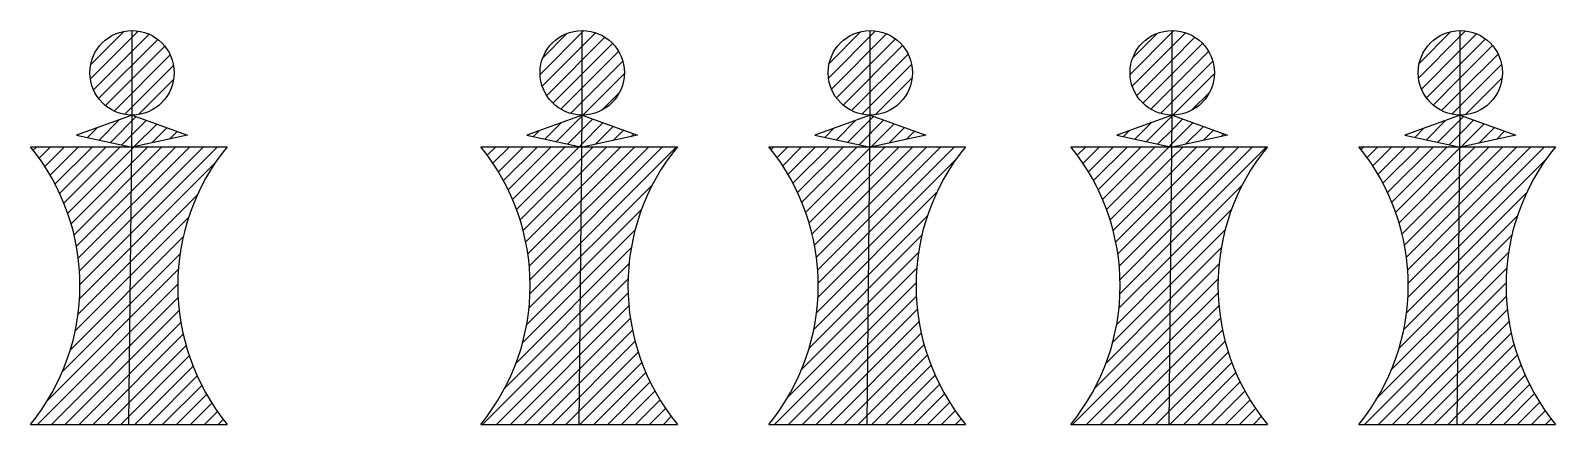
# Model space of a CAD drawing. Header units: centimetres. Extents: x -79 to 365, y -14 to 140.
# Drawn here: x 144.56 to 163.94, y 72.08 to 77.08 of the extents above; entities that cross this region are included whole.
import ezdxf

# ---------------------------------------------------------------- set-up
doc = ezdxf.new("R2010")
doc.units = ezdxf.units.CM
doc.header["$MEASUREMENT"] = 0

msp = doc.modelspace()

# ---------------------------------------------------------------- hatches: boundary and pattern name
at = {"true_color": 0x000000}
h = msp.add_hatch(dxfattribs=at)
h.set_pattern_fill('ANSI31', color=18)
h.set_pattern_definition([(45, (-50.99743, 1e-14), (-0.08838835, 0.08838835), [])])
h.paths.add_polyline_path([(145.84762, 75.60652), (145.44917, 75.60652), (144.56157, 75.60652, -0.35659545), (144.56157, 72.08072), (145.44917, 72.08072), (145.81159, 72.08072)])
h.paths.add_polyline_path([(147.06161, 75.60652), (145.84762, 75.60652), (145.81159, 72.08072), (146.17401, 72.08072), (147.06161, 72.08072, -0.35659545)])
h.paths.add_polyline_path([(145.85172, 76.00843), (145.84762, 75.60652), (145.87179, 75.60652), (146.55649, 75.75192)])
h.paths.add_polyline_path([(145.85172, 76.00843), (145.14695, 75.75192), (145.83165, 75.60652), (145.84762, 75.60652)])
h.paths.add_polyline_path([(145.85172, 77.08053, 0.41421356), (145.31567, 76.54448, 0.41421356), (145.85172, 76.00843)])
h.paths.add_polyline_path([(146.38777, 76.54448, 0.41421356), (145.85172, 77.08053), (145.85172, 76.00843, 0.41421356)])
h.paths.add_polyline_path([(151.57374, 77.08053, 0.41421356), (151.03769, 76.54448, 0.41421356), (151.57374, 76.00843)])
h.paths.add_polyline_path([(151.57374, 77.08053), (151.57374, 76.00843, 0.41421356), (152.10979, 76.54448, 0.41421356)])
h.paths.add_polyline_path([(151.57374, 76.00843), (150.86897, 75.75192), (151.55367, 75.60652), (151.56963, 75.60652)])
h.paths.add_polyline_path([(151.57374, 76.00843), (151.56963, 75.60652), (151.59381, 75.60652), (152.27851, 75.75192)])
h.paths.add_polyline_path([(152.78362, 75.60652), (151.56963, 75.60652), (151.5336, 72.08072), (151.89602, 72.08072), (152.78362, 72.08072, -0.35659545)])
h.paths.add_polyline_path([(151.56963, 75.60652), (151.17119, 75.60652), (150.28359, 75.60652, -0.35659545), (150.28359, 72.08072), (151.17119, 72.08072), (151.5336, 72.08072)])
h.paths.add_polyline_path([(155.23153, 75.60652), (154.83308, 75.60652), (153.94548, 75.60652, -0.35659545), (153.94548, 72.08072), (154.83308, 72.08072), (155.1955, 72.08072)])
h.paths.add_polyline_path([(156.44552, 75.60652), (155.23153, 75.60652), (155.1955, 72.08072), (155.55792, 72.08072), (156.44552, 72.08072, -0.35659545)])
h.paths.add_polyline_path([(155.23564, 76.00843), (155.23153, 75.60652), (155.2557, 75.60652), (155.9404, 75.75192)])
h.paths.add_polyline_path([(155.23564, 76.00843), (154.53087, 75.75192), (155.21557, 75.60652), (155.23153, 75.60652)])
h.paths.add_polyline_path([(155.23564, 77.08053, 0.41421356), (154.69959, 76.54448, 0.41421356), (155.23564, 76.00843)])
h.paths.add_polyline_path([(155.77169, 76.54448, 0.41421356), (155.23564, 77.08053), (155.23564, 76.00843, 0.41421356)])

# ---------------------------------------------------------------- linework, layer by layer
for p, q in [((145.85172, 77.08053), (145.85172, 77.08073)), ((145.85172, 76.00843), (145.85172, 77.08053)), ((151.57374, 77.08053), (151.57374, 77.08073)), ((151.57374, 76.00843), (151.57374, 77.08053)), ((155.23564, 77.08053), (155.23564, 77.08073)), ((155.23564, 76.00843), (155.23564, 77.08053)), ((159.07291, 77.08053), (159.07291, 77.08073)), ((159.07291, 76.00843), (159.07291, 77.08053)), ((162.73481, 77.08053), (162.73481, 77.08073)), ((162.73481, 76.00843), (162.73481, 77.08053)), ((145.85172, 76.00843), (145.14695, 75.75192)), ((145.81159, 72.08072), (145.85172, 76.00843)), ((145.85172, 76.00843), (146.55649, 75.75192)), ((151.57374, 76.00843), (150.86897, 75.75192)), ((151.5336, 72.08072), (151.57374, 76.00843)), ((151.57374, 76.00843), (152.27851, 75.75192)), ((155.23564, 76.00843), (154.53087, 75.75192)), ((155.1955, 72.08072), (155.23564, 76.00843)), ((155.23564, 76.00843), (155.9404, 75.75192)), ((159.07291, 76.00843), (158.36814, 75.75192)), ((159.03277, 72.08072), (159.07291, 76.00843)), ((159.07291, 76.00843), (159.77768, 75.75192)), ((162.73481, 76.00843), (162.03004, 75.75192)), ((162.69467, 72.08072), (162.73481, 76.00843)), ((162.73481, 76.00843), (163.43958, 75.75192)), ((144.56157, 75.60652), (145.44917, 75.60652)), ((145.14695, 75.75192), (145.83165, 75.60652)), ((145.44917, 75.60652), (147.06161, 75.60652)), ((146.55649, 75.75192), (145.87179, 75.60652)), ((150.28359, 75.60652), (151.17119, 75.60652)), ((150.86897, 75.75192), (151.55367, 75.60652)), ((151.17119, 75.60652), (152.78362, 75.60652)), ((152.27851, 75.75192), (151.59381, 75.60652)), ((153.94548, 75.60652), (154.83308, 75.60652)), ((154.53087, 75.75192), (155.21557, 75.60652)), ((154.83308, 75.60652), (156.44552, 75.60652)), ((155.9404, 75.75192), (155.2557, 75.60652)), ((157.78276, 75.60652), (158.67036, 75.60652)), ((158.36814, 75.75192), (159.05284, 75.60652)), ((158.67036, 75.60652), (160.28279, 75.60652)), ((159.77768, 75.75192), (159.09298, 75.60652)), ((161.44465, 75.60652), (162.33225, 75.60652)), ((162.03004, 75.75192), (162.71474, 75.60652)), ((162.33225, 75.60652), (163.94469, 75.60652)), ((163.43958, 75.75192), (162.75487, 75.60652)), ((144.56157, 72.08072), (145.44917, 72.08072)), ((145.44917, 72.08072), (146.17401, 72.08072)), ((146.17401, 72.08072), (147.06161, 72.08072)), ((150.28359, 72.08072), (151.17119, 72.08072)), ((151.17119, 72.08072), (151.89602, 72.08072)), ((151.89602, 72.08072), (152.78362, 72.08072)), ((153.94548, 72.08072), (154.83308, 72.08072)), ((154.83308, 72.08072), (155.55792, 72.08072)), ((155.55792, 72.08072), (156.44552, 72.08072)), ((157.78276, 72.08072), (158.67036, 72.08072)), ((158.67036, 72.08072), (159.39519, 72.08072)), ((159.39519, 72.08072), (160.28279, 72.08072)), ((161.44465, 72.08072), (162.33225, 72.08072)), ((162.33225, 72.08072), (163.05709, 72.08072)), ((163.05709, 72.08072), (163.94469, 72.08072))]:
    msp.add_line(p, q)
at = {"color": 18, "linetype": 'Continuous', "true_color": 0x000000}
for p, q in [((158.53725, 76.52406), (159.07291, 77.05972)), ((158.57213, 76.73572), (158.88168, 77.04526)), ((159.07291, 77.05972), (159.09334, 77.08014)), ((159.07291, 76.88294), (159.24285, 77.05288)), ((159.07291, 76.70617), (159.36239, 76.99565)), ((162.20296, 76.47746), (162.73481, 77.0093)), ((162.21211, 76.66338), (162.61591, 77.06718)), ((162.73481, 77.0093), (162.80183, 77.07633)), ((162.73481, 76.83253), (162.9414, 77.03912)), ((162.73481, 76.65575), (163.05411, 76.97506)), ((158.56451, 76.37454), (159.07291, 76.88294)), ((159.07291, 76.52939), (159.45943, 76.91591)), ((159.07291, 76.35261), (159.53555, 76.81525)), ((162.24017, 76.33789), (162.73481, 76.83253)), ((162.73481, 76.47897), (163.14519, 76.88935)), ((162.73481, 76.3022), (163.21511, 76.7825)), ((158.62175, 76.255), (159.07291, 76.70617)), ((159.07291, 76.17584), (159.58844, 76.69137)), ((162.30423, 76.22518), (162.73481, 76.65575)), ((162.73481, 76.12542), (163.2602, 76.65082)), ((158.70149, 76.15797), (159.07291, 76.52939)), ((159.08237, 76.00852), (159.60888, 76.53503)), ((162.38993, 76.1341), (162.73481, 76.47897)), ((162.79838, 76.01222), (163.26707, 76.48091)), ((158.80214, 76.08184), (159.07291, 76.35261)), ((158.92603, 76.02895), (159.07291, 76.17584)), ((159.31877, 76.06814), (159.54925, 76.29863)), ((162.49679, 76.06418), (162.73481, 76.3022)), ((158.74562, 75.67176), (159.07281, 75.99896)), ((159.07281, 75.99896), (159.07978, 76.00593)), ((162.62847, 76.01909), (162.73481, 76.12542)), ((162.73419, 75.94803), (162.77864, 75.99248)), ((158.45399, 75.73369), (158.53178, 75.81148)), ((158.5998, 75.70273), (158.80971, 75.91264)), ((158.89143, 75.6408), (159.07099, 75.82036)), ((159.06916, 75.64176), (159.33899, 75.91159)), ((159.07099, 75.82036), (159.20939, 75.95876)), ((159.24244, 75.63826), (159.4686, 75.86442)), ((159.46688, 75.68592), (159.5982, 75.81724)), ((162.15747, 75.72486), (162.27294, 75.84033)), ((162.30328, 75.6939), (162.55087, 75.94149)), ((162.4491, 75.66293), (162.73419, 75.94803)), ((162.73236, 75.76942), (162.90825, 75.94531)), ((162.74624, 75.60652), (163.03785, 75.89813)), ((162.96835, 75.65185), (163.16746, 75.85096)), ((163.19278, 75.69951), (163.29706, 75.80379)), ((157.78892, 75.59895), (157.79649, 75.60652)), ((157.86607, 75.49933), (157.97327, 75.60652)), ((157.93912, 75.3956), (158.15005, 75.60652)), ((158.00797, 75.28767), (158.32682, 75.60652)), ((158.07249, 75.17541), (158.5036, 75.60652)), ((158.13251, 75.05865), (158.68038, 75.60652)), ((158.18782, 74.93719), (158.85715, 75.60652)), ((158.23816, 74.81075), (159.03393, 75.60652)), ((159.03724, 75.60984), (159.06916, 75.64176)), ((159.05639, 74.39155), (160.27137, 75.60652)), ((159.05821, 74.57015), (160.09459, 75.60652)), ((159.06004, 74.74875), (159.91781, 75.60652)), ((159.06186, 74.92735), (159.74104, 75.60652)), ((159.06369, 75.10595), (159.56426, 75.60652)), ((159.06551, 75.28455), (159.38748, 75.60652)), ((159.06734, 75.46316), (159.21071, 75.60652)), ((159.69131, 75.73358), (159.72781, 75.77007)), ((161.47323, 75.57095), (161.5088, 75.60652)), ((161.54922, 75.47017), (161.68558, 75.60652)), ((161.62109, 75.36525), (161.86236, 75.60652)), ((161.68871, 75.2561), (162.03913, 75.60652)), ((161.75197, 75.14258), (162.21591, 75.60652)), ((161.81067, 75.0245), (162.39269, 75.60652)), ((161.86459, 74.90165), (162.56946, 75.60652)), ((162.59491, 75.63197), (162.73236, 75.76942)), ((162.71959, 74.51921), (163.8069, 75.60652)), ((162.72141, 74.69781), (163.63012, 75.60652)), ((162.72324, 74.87641), (163.45335, 75.60652)), ((162.72506, 75.05502), (163.27657, 75.60652)), ((162.72689, 75.23362), (163.09979, 75.60652)), ((162.72871, 75.41222), (162.92302, 75.60652)), ((162.73054, 75.59082), (162.74624, 75.60652)), ((163.41722, 75.74717), (163.42666, 75.75662)), ((158.28321, 74.67902), (159.06734, 75.46316)), ((161.91346, 74.77374), (162.73054, 75.59082)), ((161.95692, 74.64043), (162.72871, 75.41222)), ((162.71776, 74.34061), (163.82241, 75.44526)), ((158.32256, 74.5416), (159.06551, 75.28455)), ((161.99456, 74.50129), (162.72689, 75.23362)), ((158.3557, 74.39796), (159.06369, 75.10595)), ((159.05456, 74.21294), (159.96594, 75.12432)), ((162.02582, 74.35577), (162.72506, 75.05502)), ((162.71594, 74.16201), (163.57888, 75.02495)), ((158.38198, 74.24746), (159.06186, 74.92735)), ((162.05, 74.20317), (162.72324, 74.87641)), ((158.40055, 74.08926), (159.06004, 74.74875)), ((159.05274, 74.03434), (159.82636, 74.80796)), ((162.06618, 74.04258), (162.72141, 74.69781)), ((162.71411, 73.98341), (163.46085, 74.73014)), ((158.41029, 73.92222), (159.05821, 74.57015)), ((159.05091, 73.85574), (159.74518, 74.55001)), ((162.07314, 73.87276), (162.71959, 74.51921)), ((162.71229, 73.8048), (163.39037, 74.48289)), ((158.40965, 73.7448), (159.05639, 74.39155)), ((159.04909, 73.67714), (159.69586, 74.32391)), ((162.06916, 73.69201), (162.71776, 74.34061)), ((162.71046, 73.6262), (163.34788, 74.26362)), ((158.39638, 73.55476), (159.05456, 74.21294)), ((159.04726, 73.49854), (159.6678, 74.11907)), ((162.05175, 73.49782), (162.71594, 74.16201)), ((162.70864, 73.4476), (163.32475, 74.06372)), ((158.31601, 73.12084), (159.05091, 73.85574)), ((158.36709, 73.34869), (159.05274, 74.03434)), ((159.04544, 73.31993), (159.65549, 73.92999)), ((162.01698, 73.28627), (162.71411, 73.98341)), ((162.70681, 73.269), (163.31626, 73.87845)), ((158.23202, 72.86007), (159.04909, 73.67714)), ((159.04361, 73.14133), (159.65561, 73.75333)), ((161.95804, 73.05055), (162.71229, 73.8048)), ((162.70499, 73.0904), (163.3195, 73.70491)), ((158.08635, 72.53762), (159.04726, 73.49854)), ((159.04179, 72.96273), (159.666, 73.58694)), ((161.86089, 72.77663), (162.71046, 73.6262)), ((162.70316, 72.91179), (163.33251, 73.54115)), ((157.80622, 72.08072), (159.04544, 73.31993)), ((159.03814, 72.60553), (159.7119, 73.27929)), ((159.03996, 72.78413), (159.68513, 73.4293)), ((161.51853, 72.08072), (162.70681, 73.269)), ((161.68372, 72.42268), (162.70864, 73.4476)), ((162.70134, 72.73319), (163.35392, 73.38578)), ((157.983, 72.08072), (159.04361, 73.14133)), ((159.03631, 72.42693), (159.74548, 73.1361)), ((161.69531, 72.08072), (162.70499, 73.0904)), ((162.69769, 72.37599), (163.41811, 73.09641)), ((162.69951, 72.55459), (163.38271, 73.23779)), ((158.15978, 72.08072), (159.04179, 72.96273)), ((159.03449, 72.24832), (159.78524, 72.99907)), ((161.87209, 72.08072), (162.70316, 72.91179)), ((162.69586, 72.19739), (163.45952, 72.96105)), ((158.33655, 72.08072), (159.03996, 72.78413)), ((159.04366, 72.08072), (159.83066, 72.86772)), ((159.22044, 72.08072), (159.88135, 72.74163)), ((162.04886, 72.08072), (162.70134, 72.73319)), ((162.75597, 72.08072), (163.50649, 72.83123)), ((162.93275, 72.08072), (163.55862, 72.70659)), ((158.51333, 72.08072), (159.03814, 72.60553)), ((159.39721, 72.08072), (159.93698, 72.62049)), ((159.57399, 72.08072), (159.99731, 72.50405)), ((162.22564, 72.08072), (162.69951, 72.55459)), ((163.10952, 72.08072), (163.61562, 72.58681)), ((158.69011, 72.08072), (159.03631, 72.42693)), ((159.75077, 72.08072), (160.06213, 72.39209)), ((162.40242, 72.08072), (162.69769, 72.37599)), ((163.2863, 72.08072), (163.67725, 72.47167)), ((163.46308, 72.08072), (163.74331, 72.36095)), ((158.86688, 72.08072), (159.03449, 72.24832)), ((159.92754, 72.08072), (160.13127, 72.28445)), ((160.10432, 72.08072), (160.2046, 72.181)), ((162.57919, 72.08072), (162.69586, 72.19739)), ((163.63985, 72.08072), (163.81366, 72.25452)), ((163.81663, 72.08072), (163.88816, 72.15225)), ((160.2811, 72.08072), (160.28203, 72.08165))]:
    msp.add_line(p, q, dxfattribs=at)
for centre in [(145.85172, 76.54448), (151.57374, 76.54448), (155.23564, 76.54448), (159.07291, 76.54448), (162.73481, 76.54448)]:
    msp.add_circle(centre, 0.53605)
for centre, start, end in [((142.40404, 73.84362), 320.747994, 39.252006), ((149.21913, 73.84362), 140.747994, 219.252006), ((148.12606, 73.84362), 320.747994, 39.252006), ((154.94115, 73.84362), 140.747994, 219.252006), ((151.78795, 73.84362), 320.747994, 39.252006), ((158.60305, 73.84362), 140.747994, 219.252006), ((155.62523, 73.84362), 320.747994, 39.252006), ((162.44032, 73.84362), 140.747994, 219.252006), ((159.28712, 73.84362), 320.747994, 39.252006), ((166.10222, 73.84362), 140.747994, 219.252006)]:
    msp.add_arc(centre, 2.78617, start, end)

doc.saveas('drawing.dxf')
